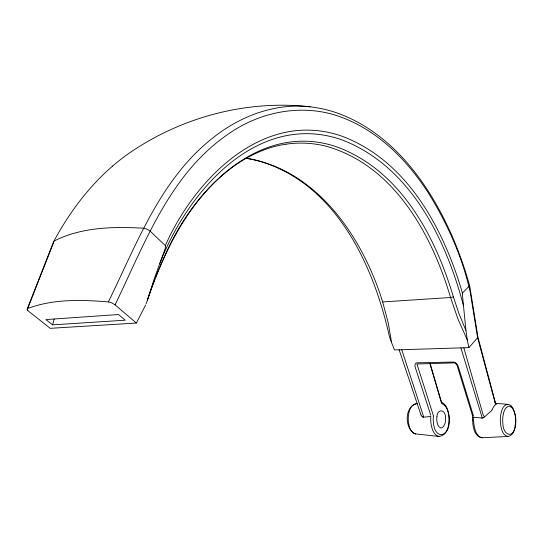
<?xml version="1.0" encoding="UTF-8"?>
<svg xmlns="http://www.w3.org/2000/svg" width="543" height="543" viewBox="0 0 543 543"><rect width="100%" height="100%" fill="white"/><g stroke="black" fill="none" stroke-linecap="round" stroke-linejoin="round"><path stroke-width="0.81" d="M433.334 416.461L433.307 415.592M472.573 420.065L472.559 415.823M515.273 425.536C513.787 439.294 502.92 435.547 502.859 423.316A31.026 31.026 0 0 1 502.798 417.628C503.32 413.637 504.019 408.2 508.139 406.313A3.02 3.02 0 0 1 509.802 406.266L512.273 408.037L514.207 411.648A27.836 27.836 0 0 1 515.117 425.508M52.603 324.863L45.911 319.583L118.557 314.526L125.236 320.194L52.603 324.863L54.225 319.006M148.022 298.406L147.506 299.974L154.429 278.254L165.208 248.558A19.786 19.786 0 0 0 165.343 247.975L165.432 247.533A7.819 7.819 0 0 0 165.534 246.753M472.654 417.302L472.912 417.207A5.457 5.457 0 0 1 473.605 417.187M147.445 300.15L146.148 303.707M148.008 298.358L148.246 297.645M148.178 297.951L148.483 296.933M148.402 297.279L148.701 296.383M148.606 296.58L149.454 294.089M148.843 295.867L149.21 294.801M149.318 294.591L150.011 292.487M149.576 293.729L149.827 293.023M149.936 292.799L150.764 290.356M150.248 291.91L151.015 289.65M150.886 290.118L151.368 288.672M151.205 289.229L151.592 288.048M151.524 288.333L153.024 284.159M151.85 287.444L153.289 283.453M153.167 283.88L153.56 282.747M153.506 282.991L154.633 279.923M153.845 282.102L154.911 279.224M154.87 279.435L156.017 276.407M27.204 308.967L53.689 241.533M155.461 277.812L155.739 277.113M155.922 276.767L156.859 274.303M156.275 275.878L157.429 272.898M156.988 274.1L158.291 270.801M157.708 272.328L158.875 269.403M145.646 304.942L136.368 323.051L50.221 328.325L27.931 310.732M158.441 270.557L159.757 267.305M159.18 268.792L160.056 266.606M159.934 267.02L161.257 263.817M160.314 266.131L161.563 263.124M161.468 263.47L162.798 260.341M161.855 262.588L164.047 257.558M159.907 263.403C186.894 192.826 256.411 111.098 340.794 139.436C409.945 165.303 445.749 238.574 463.484 305.77L465.955 330.49L459.025 313.84L453.371 296.865C435.058 235.282 399.777 169.355 335.75 146.515C259.798 121.333 193.837 189.772 165.968 253.398L165.004 255.475M163.036 259.934L164.685 256.174M164.237 257.287C185.231 211.465 218.51 165.343 268.222 148.395A107.175 107.175 0 0 1 281.491 144.961L286.018 144.2M136.368 323.051L115.068 304.833C144.913 243.237 170.258 172.538 230.008 132.899C262.235 110.786 304.84 103.224 341.798 117.397C378.525 131.128 407.196 160.314 428.183 192.663C447.33 223.424 462.507 257.219 470.326 292.643L477.602 337.8L494.911 402.098M469.261 286.086L462.453 293.023C443.651 229.173 407.732 160.803 341.839 136.157C263.274 108.709 194.258 179.699 165.33 245.64L149.82 230.816L146.943 229.105L143.814 228.23C113.691 226.519 81.715 227.028 54.219 240.956L27.747 308.472C53.384 298.854 81.498 299.702 108.362 301.908C136.598 244.398 160.002 179.95 211.865 138.703C239.164 116.535 274.615 102.722 310.107 106.822A125.005 125.005 0 0 1 339.742 113.928C393.519 134.426 429.384 184.45 451.796 235.411M492.189 409.721L491.598 410.61M53.737 241.425C68.92 213.277 88.305 187.05 112.577 166.077M483.82 417.553A4.955 4.955 0 0 0 484.723 416.719L490.438 411.669A5.932 5.932 0 0 0 491.055 411.173L491.334 410.902M246.02 158.325A116.745 116.745 0 0 1 259.866 161.305C335.798 183.799 373.312 264.536 389.182 335.56C389.867 338.031 390.593 340.156 391.598 342.694L394.503 349.957L468.86 347.642L477.602 337.8M494.972 405.078L494.849 405.207A10.935 10.935 0 0 0 493.261 407.454L492.806 408.316A18.577 18.577 0 0 0 492.338 409.395M496.723 403.849L496.614 403.904A1.934 1.934 0 0 1 494.965 402.098M417.2 403.646C404.487 405.621 404.372 427.687 414.268 433.538M508.044 436.45C512.775 435.819 514.567 430.334 515.355 426.336A31.467 31.467 0 0 0 515.246 414.614L513.339 408.886A13.521 13.521 0 0 0 512.714 407.82L511.16 405.947M422.983 417.085A1.812 1.812 0 0 0 423.635 417.146L430.809 416.522A33.442 33.442 0 0 0 431.013 423.696C431.828 428.563 433.497 435.187 439.022 436.477L415.714 433.898M415.89 403.741C410.549 404.793 408.981 411.35 408.39 415.979A28.46 28.46 0 0 0 408.35 421.341C408.893 425.99 410.236 431.977 415.144 433.803M246.203 158.223C317.465 169.911 362.676 237.474 382.672 301.942L450.554 297.496A10.012 10.012 0 0 0 453.364 296.845M475.22 432.371C476.435 435.208 479.612 438.018 482.388 437.739L507.943 436.457C501.813 435.323 500.945 427.26 500.375 422.162A34.379 34.379 0 0 1 500.571 415.863C501.291 411.601 502.492 404.874 507.773 404.359L496.35 403.395M482.388 437.739C476.157 436.952 474.663 429.092 473.869 423.961A36.938 36.938 0 0 1 473.72 417.187L481.953 418.076A2.437 2.437 0 0 0 482.727 418.035M108.362 301.908L111.872 302.885L115.068 304.833M439.043 436.477C451.783 434.325 451.158 414.411 445.627 405.655M310.107 106.822C247.9 99.736 183.799 116.487 131.956 151.293A197.951 197.951 0 0 0 112.591 166.083M415.327 433.837L415.687 433.891L414.438 433.599M442.464 403.944C447.065 406.11 448.28 411.838 448.864 416.42A30.041 30.041 0 0 1 448.694 423.628C447.194 438.568 434.739 438.072 433.504 423.282A30.184 30.184 0 0 1 433.321 416.82M484.729 416.719L483.365 415.653L463.824 347.798M455.93 363.824L456.242 364.183A5.803 5.803 0 0 1 457.254 366.097L472.464 415.463M441.744 403.347L441.466 402.879M421.076 415.076L421.47 415.768A3.319 3.319 0 0 0 422.108 416.59M468.86 347.642L467.299 339.952L457.946 319.012L450.554 297.496C431.699 233.877 393.41 164.19 324.721 145.87A103.516 103.516 0 0 0 286.012 144.18M27.313 309.87L27.32 309.883A3.55 3.55 0 0 0 27.815 310.589M441.323 402.539L429.805 363.41M399.132 349.814L421.001 414.954M401.759 349.726L423.397 416.006A2.925 2.925 0 0 1 423.628 417.146M430.782 415.293L415.246 367.285C414.642 365.751 414.743 362.975 416.875 362.833L453.649 362.032L455.631 362.731L457.26 364.414A7.806 7.806 0 0 1 458.116 366.077L473.469 415.918M441.405 401.8L430.117 363.403M382.672 301.942L388.164 322.542L391.598 342.694M460.905 347.893L481.933 416.902A3.821 3.821 0 0 1 481.946 418.076M495.27 402.2L477.928 337.013L469.614 285.401M467.299 339.952L465.962 330.565M433.26 415.246L416.943 363.986L454.226 362.894A1.86 1.86 0 0 1 455.068 363.172A2.817 2.817 0 0 1 455.319 363.301L455.353 363.328A3.889 3.889 0 0 1 455.815 363.715M463.484 305.77L462.317 293.559A1.554 1.554 0 0 1 462.426 293.01M442.24 403.843A1.419 1.419 0 0 1 441.927 403.564M165.418 245.612A2.186 2.186 0 0 1 165.486 246.739M495.121 404.942A5.735 5.735 0 0 1 496.607 403.89M422.821 417.031A2.192 2.192 0 0 1 422.244 416.698M483.643 417.655A3.088 3.088 0 0 1 482.917 417.988M507.78 404.304A5.851 5.851 0 0 1 511.133 405.981M441.737 402.295A8.797 8.797 0 0 1 445.545 405.709M475.091 432.425A28.718 28.718 0 0 1 472.736 420.072M495.908 403.157A1.765 1.765 0 0 1 495.277 402.207M451.844 235.391A392.989 392.989 0 0 1 469.552 285.367M27.252 309.673A0.991 0.991 0 0 1 27.157 309.11M436.939 416.759L436.844 417.567A17.03 17.03 0 0 0 436.83 420.744C437.163 423.397 437.875 426.927 440.746 427.904A2.253 2.253 0 0 0 441.581 427.911L443.658 426.459L445.199 422.868A16.331 16.331 0 0 0 445.491 417.506C445.817 409.565 437.264 408.092 436.939 416.759"/></g></svg>
